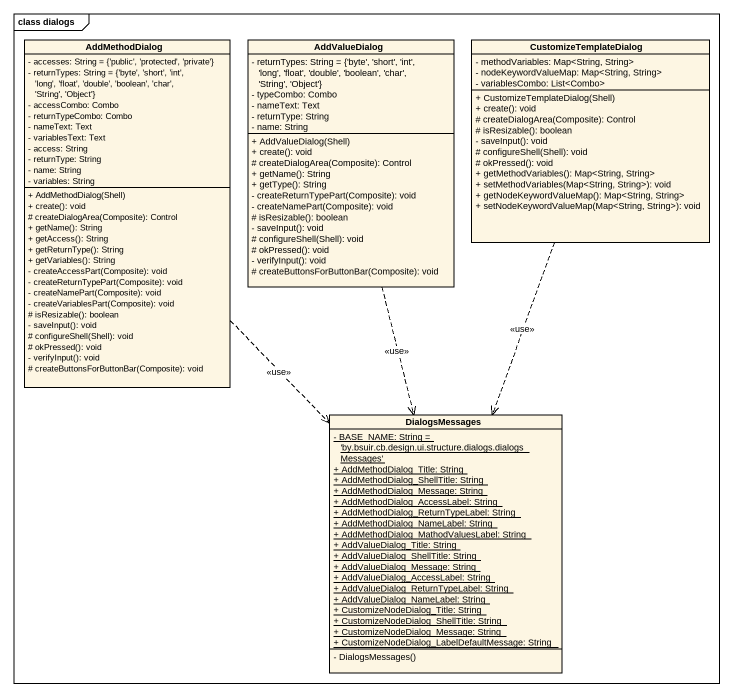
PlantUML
@startuml
mainframe class dialogs
hide circle
hide empty members
skinparam classAttributeIconSize 0
class AddMethodDialog {
  - accesses: String = {'public', 'protected', 'private'}
  - returnTypes: String = {'byte', 'short', 'int', 'long', 'float', 'double', 'boolean', 'char', 'String', 'Object'}
  - accessCombo: Combo
  - returnTypeCombo: Combo
  - nameText: Text
  - variablesText: Text
  - access: String
  - returnType: String
  - name: String
  - variables: String
  + AddMethodDialog(Shell)
  + create(): void
  # createDialogArea(Composite): Control
  + getName(): String
  + getAccess(): String
  + getReturnType(): String
  + getVariables(): String
  - createAccessPart(Composite): void
  - createReturnTypePart(Composite): void
  - createNamePart(Composite): void
  - createVariablesPart(Composite): void
  # isResizable(): boolean
  - saveInput(): void
  # configureShell(Shell): void
  # okPressed(): void
  - verifyInput(): void
  # createButtonsForButtonBar(Composite): void
}
class AddValueDialog {
  - returnTypes: String = {'byte', 'short', 'int', 'long', 'float', 'double', 'boolean', 'char', 'String', 'Object'}
  - typeCombo: Combo
  - nameText: Text
  - returnType: String
  - name: String
  + AddValueDialog(Shell)
  + create(): void
  # createDialogArea(Composite): Control
  + getName(): String
  + getType(): String
  - createReturnTypePart(Composite): void
  - createNamePart(Composite): void
  # isResizable(): boolean
  - saveInput(): void
  # configureShell(Shell): void
  # okPressed(): void
  - verifyInput(): void
  # createButtonsForButtonBar(Composite): void
}
class CustomizeTemplateDialog {
  - methodVariables: Map<String, String>
  - nodeKeywordValueMap: Map<String, String>
  - variablesCombo: List<Combo>
  + CustomizeTemplateDialog(Shell)
  + create(): void
  # createDialogArea(Composite): Control
  # isResizable(): boolean
  - saveInput(): void
  # configureShell(Shell): void
  # okPressed(): void
  + getMethodVariables(): Map<String, String>
  + setMethodVariables(Map<String, String>): void
  + getNodeKeywordValueMap(): Map<String, String>
  + setNodeKeywordValueMap(Map<String, String>): void
}
class DialogsMessages {
  {static} - BASE_NAME: String = 'by.bsuir.cb.design.ui.structure.dialogs.dialogsMessages'
  {static} + AddMethodDialog_Title: String
  {static} + AddMethodDialog_ShellTitle: String
  {static} + AddMethodDialog_Message: String
  {static} + AddMethodDialog_AccessLabel: String
  {static} + AddMethodDialog_ReturnTypeLabel: String
  {static} + AddMethodDialog_NameLabel: String
  {static} + AddMethodDialog_MathodValuesLabel: String
  {static} + AddValueDialog_Title: String
  {static} + AddValueDialog_ShellTitle: String
  {static} + AddValueDialog_Message: String
  {static} + AddValueDialog_AccessLabel: String
  {static} + AddValueDialog_ReturnTypeLabel: String
  {static} + AddValueDialog_NameLabel: String
  {static} + CustomizeNodeDialog_Title: String
  {static} + CustomizeNodeDialog_ShellTitle: String
  {static} + CustomizeNodeDialog_Message: String
  {static} + CustomizeNodeDialog_LabelDefaultMessage: String
  - DialogsMessages()
}
AddMethodDialog ..> DialogsMessages : <<use>>
AddValueDialog ..> DialogsMessages : <<use>>
CustomizeTemplateDialog ..> DialogsMessages : <<use>>
@enduml
